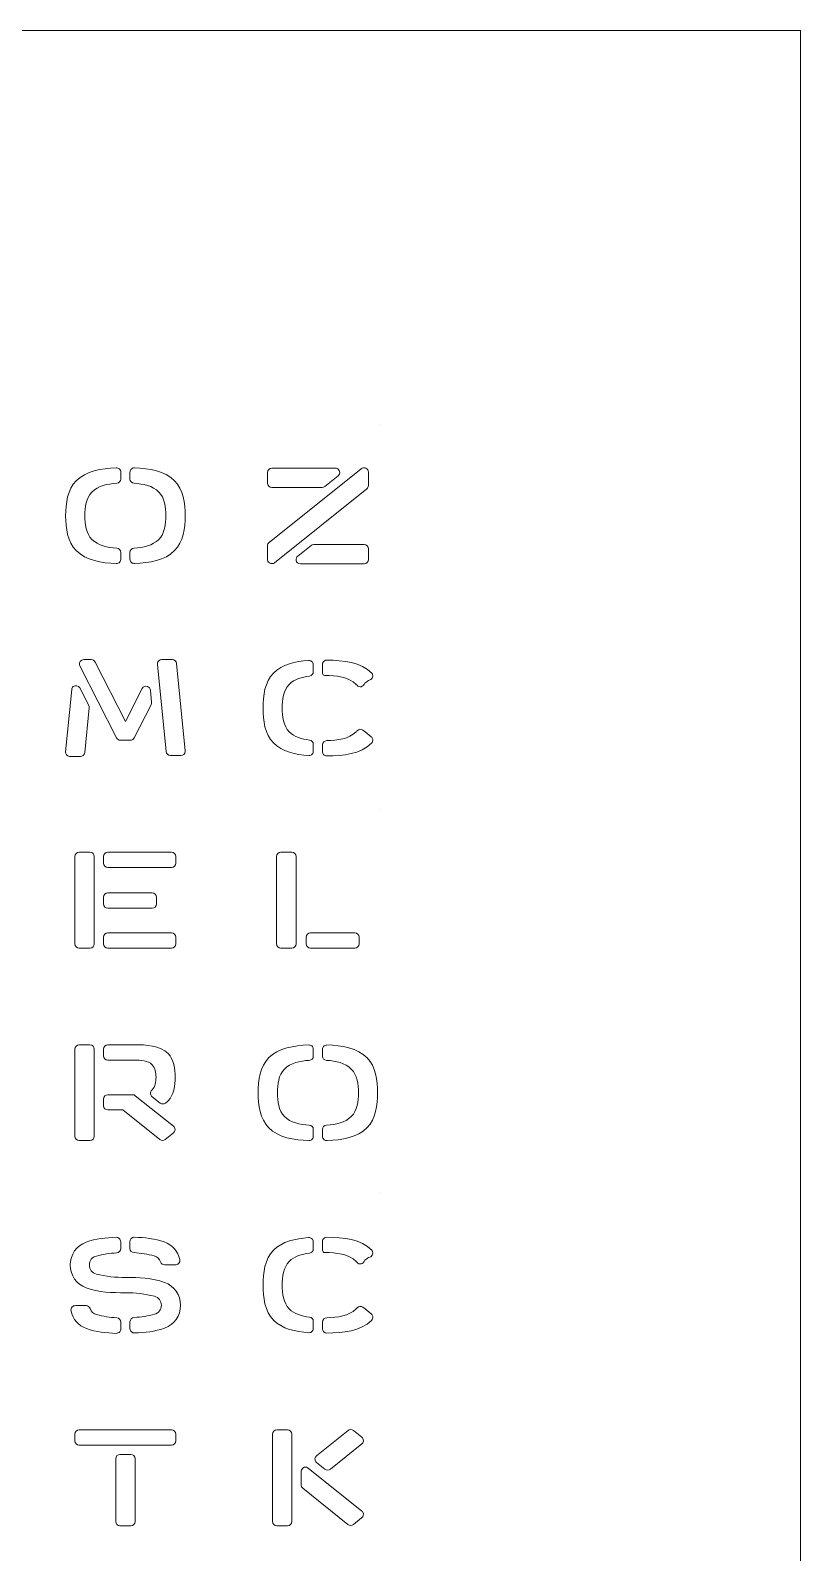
# Model space of a CAD drawing. Header units: inches. Extents: x 0 to 42, y 0 to 42.
# Drawn here: x 31.5 to 42, y 21.25 to 42 of the extents above; entities that cross this region are included whole.
import ezdxf

# ---------------------------------------------------------------- set-up
doc = ezdxf.new("R2010")
doc.units = ezdxf.units.IN
doc.header["$MEASUREMENT"] = 0
doc.layers.add('Layer 1', color=7, linetype='Continuous', lineweight=0)

msp = doc.modelspace()

# ---------------------------------------------------------------- linework, layer by layer
at = {"layer": 'Layer 1', "color": 18, "lineweight": 9, "true_color": 0x000000}
for p, q in [((36.272, 36.633), (36.272, 36.633)), ((36.272, 31.383), (36.272, 31.383)), ((36.272, 26.153), (36.272, 26.153))]:
    msp.add_line(p, q, dxfattribs=at)
msp.add_lwpolyline([(0, 42), (42, 42), (42, 0), (0, 0)], close=True, dxfattribs=at)
for points, knots in [([(32.123, 35.86), (32.256, 35.997), (32.468, 36.029), (32.669, 36.037), (32.683, 36.037), (32.698, 36.033), (32.71, 36.024), (32.724, 36.013), (32.732, 35.996), (32.732, 35.978), (32.732, 35.978), (32.732, 35.885), (32.732, 35.885), (32.732, 35.854), (32.708, 35.829), (32.677, 35.827), (32.551, 35.819), (32.422, 35.794), (32.339, 35.708), (32.258, 35.63), (32.242, 35.498), (32.242, 35.385), (32.242, 35.273), (32.258, 35.141), (32.339, 35.062), (32.422, 34.977), (32.551, 34.951), (32.677, 34.944), (32.708, 34.942), (32.732, 34.916), (32.732, 34.885), (32.732, 34.885), (32.732, 34.795), (32.732, 34.795), (32.732, 34.78), (32.728, 34.765), (32.718, 34.754), (32.706, 34.74), (32.689, 34.733), (32.671, 34.733), (32.47, 34.741), (32.257, 34.773), (32.123, 34.91), (32.005, 35.025), (31.98, 35.22), (31.98, 35.385), (31.98, 35.55), (32.005, 35.745), (32.123, 35.86)], [0, 0, 0, 0, 1, 1, 1, 2, 2, 2, 3, 3, 3, 4, 4, 4, 5, 5, 5, 6, 6, 6, 7, 7, 7, 8, 8, 8, 9, 9, 9, 10, 10, 10, 11, 11, 11, 12, 12, 12, 13, 13, 13, 14, 14, 14, 15, 15, 15, 16, 16, 16, 16]), ([(33.466, 35.86), (33.584, 35.745), (33.609, 35.55), (33.609, 35.385), (33.609, 35.22), (33.584, 35.025), (33.466, 34.91), (33.333, 34.773), (33.121, 34.741), (32.92, 34.734), (32.906, 34.733), (32.891, 34.737), (32.879, 34.746), (32.865, 34.758), (32.857, 34.774), (32.857, 34.792), (32.857, 34.792), (32.857, 34.885), (32.857, 34.885), (32.857, 34.916), (32.881, 34.942), (32.912, 34.944), (33.038, 34.951), (33.167, 34.977), (33.25, 35.062), (33.331, 35.141), (33.347, 35.273), (33.347, 35.385), (33.347, 35.498), (33.331, 35.63), (33.25, 35.708), (33.167, 35.794), (33.038, 35.819), (32.912, 35.827), (32.881, 35.829), (32.857, 35.854), (32.857, 35.885), (32.857, 35.885), (32.857, 35.976), (32.857, 35.976), (32.857, 35.99), (32.861, 36.005), (32.871, 36.016), (32.883, 36.03), (32.9, 36.038), (32.918, 36.037), (33.119, 36.03), (33.332, 35.997), (33.466, 35.86)], [0, 0, 0, 0, 1, 1, 1, 2, 2, 2, 3, 3, 3, 4, 4, 4, 5, 5, 5, 6, 6, 6, 7, 7, 7, 8, 8, 8, 9, 9, 9, 10, 10, 10, 11, 11, 11, 12, 12, 12, 13, 13, 13, 14, 14, 14, 15, 15, 15, 16, 16, 16, 16]), ([(36.085, 35.75), (36.085, 35.75), (34.828, 34.744), (34.828, 34.744), (34.809, 34.729), (34.782, 34.726), (34.759, 34.741), (34.741, 34.752), (34.732, 34.772), (34.732, 34.792), (34.732, 34.792), (34.732, 34.975), (34.732, 34.975), (34.732, 34.992), (34.74, 35.009), (34.754, 35.021), (34.754, 35.021), (36.011, 36.026), (36.011, 36.026), (36.028, 36.04), (36.052, 36.043), (36.074, 36.033), (36.095, 36.024), (36.107, 36.001), (36.107, 35.978), (36.107, 35.978), (36.107, 35.796), (36.107, 35.796), (36.107, 35.778), (36.099, 35.761), (36.085, 35.75)], [0, 0, 0, 0, 1, 1, 1, 2, 2, 2, 3, 3, 3, 4, 4, 4, 5, 5, 5, 6, 6, 6, 7, 7, 7, 8, 8, 8, 9, 9, 9, 10, 10, 10, 10]), ([(34.732, 35.829), (34.732, 35.829), (34.732, 35.975), (34.732, 35.975), (34.732, 36.007), (34.758, 36.034), (34.791, 36.034), (34.791, 36.034), (35.657, 36.034), (35.657, 36.034), (35.669, 36.034), (35.681, 36.031), (35.691, 36.023), (35.725, 35.999), (35.725, 35.952), (35.695, 35.928), (35.695, 35.928), (35.513, 35.783), (35.513, 35.783), (35.503, 35.774), (35.49, 35.77), (35.477, 35.77), (35.477, 35.77), (34.791, 35.77), (34.791, 35.77), (34.758, 35.77), (34.732, 35.796), (34.732, 35.829)], [0, 0, 0, 0, 1, 1, 1, 2, 2, 2, 3, 3, 3, 4, 4, 4, 5, 5, 5, 6, 6, 6, 7, 7, 7, 8, 8, 8, 9, 9, 9, 9]), ([(35.181, 34.728), (35.153, 34.728), (35.127, 34.748), (35.122, 34.779), (35.119, 34.8), (35.129, 34.821), (35.145, 34.835), (35.145, 34.835), (35.326, 34.979), (35.326, 34.979), (35.336, 34.987), (35.349, 34.992), (35.363, 34.992), (35.363, 34.992), (36.048, 34.992), (36.048, 34.992), (36.081, 34.992), (36.107, 34.966), (36.107, 34.933), (36.107, 34.933), (36.107, 34.787), (36.107, 34.787), (36.107, 34.754), (36.081, 34.728), (36.048, 34.728), (36.048, 34.728), (35.181, 34.728), (35.181, 34.728)], [0, 0, 0, 0, 1, 1, 1, 2, 2, 2, 3, 3, 3, 4, 4, 4, 5, 5, 5, 6, 6, 6, 7, 7, 7, 8, 8, 8, 9, 9, 9, 9]), ([(33.135, 33.006), (33.135, 33.006), (33.151, 32.84), (33.151, 32.84), (33.152, 32.829), (33.15, 32.817), (33.145, 32.807), (33.145, 32.807), (32.916, 32.357), (32.916, 32.357), (32.906, 32.338), (32.885, 32.325), (32.863, 32.325), (32.863, 32.325), (32.726, 32.325), (32.726, 32.325), (32.704, 32.325), (32.684, 32.338), (32.674, 32.357), (32.674, 32.357), (32.174, 33.337), (32.174, 33.337), (32.165, 33.355), (32.166, 33.377), (32.178, 33.396), (32.189, 33.413), (32.209, 33.423), (32.229, 33.423), (32.229, 33.423), (32.329, 33.423), (32.329, 33.423), (32.352, 33.423), (32.372, 33.41), (32.382, 33.39), (32.382, 33.39), (32.795, 32.58), (32.795, 32.58), (32.795, 32.58), (33.024, 33.029), (33.024, 33.029), (33.036, 33.054), (33.066, 33.068), (33.096, 33.058), (33.118, 33.05), (33.132, 33.029), (33.135, 33.006)], [0, 0, 0, 0, 1, 1, 1, 2, 2, 2, 3, 3, 3, 4, 4, 4, 5, 5, 5, 6, 6, 6, 7, 7, 7, 8, 8, 8, 9, 9, 9, 10, 10, 10, 11, 11, 11, 12, 12, 12, 13, 13, 13, 14, 14, 14, 15, 15, 15, 15]), ([(33.35, 32.17), (33.35, 32.17), (33.231, 33.358), (33.231, 33.358), (33.231, 33.363), (33.231, 33.368), (33.232, 33.372), (33.235, 33.401), (33.262, 33.423), (33.291, 33.423), (33.291, 33.423), (33.434, 33.423), (33.434, 33.423), (33.464, 33.423), (33.49, 33.4), (33.493, 33.37), (33.493, 33.37), (33.611, 32.182), (33.611, 32.182), (33.612, 32.177), (33.612, 32.173), (33.611, 32.169), (33.608, 32.139), (33.581, 32.117), (33.551, 32.117), (33.551, 32.117), (33.409, 32.117), (33.409, 32.117), (33.378, 32.117), (33.353, 32.14), (33.35, 32.17)], [0, 0, 0, 0, 1, 1, 1, 2, 2, 2, 3, 3, 3, 4, 4, 4, 5, 5, 5, 6, 6, 6, 7, 7, 7, 8, 8, 8, 9, 9, 9, 10, 10, 10, 10]), ([(34.814, 33.238), (34.932, 33.359), (35.113, 33.399), (35.292, 33.411), (35.307, 33.412), (35.322, 33.408), (35.334, 33.399), (35.349, 33.388), (35.357, 33.371), (35.357, 33.353), (35.357, 33.353), (35.357, 33.258), (35.357, 33.258), (35.357, 33.228), (35.335, 33.203), (35.305, 33.199), (35.2, 33.187), (35.099, 33.157), (35.029, 33.086), (34.949, 33.008), (34.932, 32.875), (34.932, 32.763), (34.932, 32.651), (34.949, 32.518), (35.029, 32.44), (35.099, 32.368), (35.2, 32.339), (35.305, 32.327), (35.335, 32.323), (35.357, 32.298), (35.357, 32.268), (35.357, 32.268), (35.357, 32.176), (35.357, 32.176), (35.357, 32.161), (35.352, 32.146), (35.343, 32.135), (35.33, 32.12), (35.313, 32.113), (35.294, 32.115), (35.114, 32.127), (34.932, 32.166), (34.814, 32.288), (34.695, 32.403), (34.671, 32.598), (34.671, 32.763), (34.671, 32.928), (34.695, 33.123), (34.814, 33.238)], [0, 0, 0, 0, 1, 1, 1, 2, 2, 2, 3, 3, 3, 4, 4, 4, 5, 5, 5, 6, 6, 6, 7, 7, 7, 8, 8, 8, 9, 9, 9, 10, 10, 10, 11, 11, 11, 12, 12, 12, 13, 13, 13, 14, 14, 14, 15, 15, 15, 16, 16, 16, 16]), ([(35.482, 33.239), (35.482, 33.239), (35.482, 33.363), (35.482, 33.363), (35.482, 33.368), (35.483, 33.372), (35.484, 33.376), (35.495, 33.402), (35.517, 33.417), (35.542, 33.416), (35.761, 33.413), (36.008, 33.391), (36.156, 33.238), (36.16, 33.234), (36.162, 33.231), (36.164, 33.226), (36.179, 33.185), (36.155, 33.146), (36.109, 33.14), (36.092, 33.127), (36.078, 33.116), (36.061, 33.103), (36.037, 33.046), (35.984, 33.038), (35.953, 33.073), (35.949, 33.077), (35.945, 33.082), (35.94, 33.086), (35.838, 33.192), (35.665, 33.206), (35.514, 33.207), (35.496, 33.207), (35.482, 33.222), (35.482, 33.239)], [0, 0, 0, 0, 1, 1, 1, 2, 2, 2, 3, 3, 3, 4, 4, 4, 5, 5, 5, 6, 6, 6, 7, 7, 7, 8, 8, 8, 9, 9, 9, 10, 10, 10, 11, 11, 11, 11]), ([(32.24, 32.156), (32.237, 32.126), (32.211, 32.103), (32.181, 32.103), (32.181, 32.103), (32.037, 32.103), (32.037, 32.103), (32.035, 32.103), (32.033, 32.103), (32.031, 32.103), (31.999, 32.107), (31.975, 32.135), (31.978, 32.168), (31.978, 32.168), (32.063, 33.014), (32.063, 33.014), (32.064, 33.03), (32.071, 33.045), (32.084, 33.056), (32.114, 33.08), (32.157, 33.07), (32.174, 33.037), (32.174, 33.037), (32.295, 32.8), (32.295, 32.8), (32.3, 32.79), (32.302, 32.779), (32.301, 32.768), (32.301, 32.768), (32.24, 32.156), (32.24, 32.156)], [0, 0, 0, 0, 1, 1, 1, 2, 2, 2, 3, 3, 3, 4, 4, 4, 5, 5, 5, 6, 6, 6, 7, 7, 7, 8, 8, 8, 9, 9, 9, 10, 10, 10, 10]), ([(35.482, 32.171), (35.482, 32.171), (35.482, 32.26), (35.482, 32.26), (35.482, 32.292), (35.508, 32.318), (35.54, 32.319), (35.684, 32.322), (35.843, 32.34), (35.94, 32.44), (35.945, 32.444), (35.949, 32.448), (35.953, 32.453), (35.974, 32.477), (36.009, 32.48), (36.034, 32.46), (36.071, 32.431), (36.108, 32.401), (36.144, 32.372), (36.157, 32.362), (36.166, 32.349), (36.168, 32.333), (36.17, 32.314), (36.164, 32.296), (36.151, 32.283), (36.002, 32.135), (35.758, 32.112), (35.542, 32.11), (35.524, 32.109), (35.507, 32.117), (35.496, 32.131), (35.486, 32.142), (35.482, 32.156), (35.482, 32.171)], [0, 0, 0, 0, 1, 1, 1, 2, 2, 2, 3, 3, 3, 4, 4, 4, 5, 5, 5, 6, 6, 6, 7, 7, 7, 8, 8, 8, 9, 9, 9, 10, 10, 10, 11, 11, 11, 11]), ([(32.107, 29.551), (32.107, 29.551), (32.107, 30.739), (32.107, 30.739), (32.107, 30.771), (32.133, 30.798), (32.166, 30.798), (32.166, 30.798), (32.312, 30.798), (32.312, 30.798), (32.345, 30.798), (32.371, 30.771), (32.371, 30.739), (32.371, 30.739), (32.371, 29.551), (32.371, 29.551), (32.371, 29.518), (32.345, 29.492), (32.312, 29.492), (32.312, 29.492), (32.166, 29.492), (32.166, 29.492), (32.133, 29.492), (32.107, 29.518), (32.107, 29.551)], [0, 0, 0, 0, 1, 1, 1, 2, 2, 2, 3, 3, 3, 4, 4, 4, 5, 5, 5, 6, 6, 6, 7, 7, 7, 8, 8, 8, 8]), ([(33.423, 30.589), (33.423, 30.589), (32.555, 30.589), (32.555, 30.589), (32.522, 30.589), (32.496, 30.616), (32.496, 30.648), (32.496, 30.648), (32.496, 30.739), (32.496, 30.739), (32.496, 30.771), (32.522, 30.798), (32.555, 30.798), (32.555, 30.798), (33.423, 30.798), (33.423, 30.798), (33.456, 30.798), (33.482, 30.771), (33.482, 30.739), (33.482, 30.739), (33.482, 30.648), (33.482, 30.648), (33.482, 30.616), (33.456, 30.589), (33.423, 30.589)], [0, 0, 0, 0, 1, 1, 1, 2, 2, 2, 3, 3, 3, 4, 4, 4, 5, 5, 5, 6, 6, 6, 7, 7, 7, 8, 8, 8, 8]), ([(35.121, 30.739), (35.121, 30.739), (35.121, 29.551), (35.121, 29.551), (35.121, 29.518), (35.095, 29.492), (35.062, 29.492), (35.062, 29.492), (34.916, 29.492), (34.916, 29.492), (34.883, 29.492), (34.857, 29.518), (34.857, 29.551), (34.857, 29.551), (34.857, 30.739), (34.857, 30.739), (34.857, 30.771), (34.883, 30.798), (34.916, 30.798), (34.916, 30.798), (35.062, 30.798), (35.062, 30.798), (35.095, 30.798), (35.121, 30.771), (35.121, 30.739)], [0, 0, 0, 0, 1, 1, 1, 2, 2, 2, 3, 3, 3, 4, 4, 4, 5, 5, 5, 6, 6, 6, 7, 7, 7, 8, 8, 8, 8]), ([(33.159, 30.034), (33.159, 30.034), (32.555, 30.034), (32.555, 30.034), (32.522, 30.034), (32.496, 30.06), (32.496, 30.092), (32.496, 30.092), (32.496, 30.183), (32.496, 30.183), (32.496, 30.216), (32.522, 30.242), (32.555, 30.242), (32.555, 30.242), (33.159, 30.242), (33.159, 30.242), (33.192, 30.242), (33.218, 30.216), (33.218, 30.183), (33.218, 30.183), (33.218, 30.092), (33.218, 30.092), (33.218, 30.06), (33.192, 30.034), (33.159, 30.034)], [0, 0, 0, 0, 1, 1, 1, 2, 2, 2, 3, 3, 3, 4, 4, 4, 5, 5, 5, 6, 6, 6, 7, 7, 7, 8, 8, 8, 8]), ([(33.423, 29.492), (33.423, 29.492), (32.555, 29.492), (32.555, 29.492), (32.522, 29.492), (32.496, 29.518), (32.496, 29.551), (32.496, 29.551), (32.496, 29.641), (32.496, 29.641), (32.496, 29.674), (32.522, 29.7), (32.555, 29.7), (32.555, 29.7), (33.423, 29.7), (33.423, 29.7), (33.456, 29.7), (33.482, 29.674), (33.482, 29.641), (33.482, 29.641), (33.482, 29.551), (33.482, 29.551), (33.482, 29.518), (33.456, 29.492), (33.423, 29.492)], [0, 0, 0, 0, 1, 1, 1, 2, 2, 2, 3, 3, 3, 4, 4, 4, 5, 5, 5, 6, 6, 6, 7, 7, 7, 8, 8, 8, 8]), ([(35.26, 29.551), (35.26, 29.551), (35.26, 29.641), (35.26, 29.641), (35.26, 29.674), (35.286, 29.7), (35.319, 29.7), (35.319, 29.7), (35.923, 29.7), (35.923, 29.7), (35.956, 29.7), (35.982, 29.674), (35.982, 29.641), (35.982, 29.641), (35.982, 29.551), (35.982, 29.551), (35.982, 29.518), (35.956, 29.492), (35.923, 29.492), (35.923, 29.492), (35.319, 29.492), (35.319, 29.492), (35.286, 29.492), (35.26, 29.518), (35.26, 29.551)], [0, 0, 0, 0, 1, 1, 1, 2, 2, 2, 3, 3, 3, 4, 4, 4, 5, 5, 5, 6, 6, 6, 7, 7, 7, 8, 8, 8, 8]), ([(32.166, 28.173), (32.166, 28.173), (32.312, 28.173), (32.312, 28.173), (32.345, 28.173), (32.371, 28.146), (32.371, 28.114), (32.371, 28.114), (32.371, 26.926), (32.371, 26.926), (32.371, 26.893), (32.345, 26.867), (32.312, 26.867), (32.312, 26.867), (32.166, 26.867), (32.166, 26.867), (32.133, 26.867), (32.107, 26.893), (32.107, 26.926), (32.107, 26.926), (32.107, 28.114), (32.107, 28.114), (32.107, 28.146), (32.133, 28.173), (32.166, 28.173)], [0, 0, 0, 0, 1, 1, 1, 2, 2, 2, 3, 3, 3, 4, 4, 4, 5, 5, 5, 6, 6, 6, 7, 7, 7, 8, 8, 8, 8]), ([(33.376, 28.052), (33.456, 27.973), (33.473, 27.842), (33.473, 27.73), (33.473, 27.618), (33.456, 27.486), (33.376, 27.408), (33.364, 27.396), (33.352, 27.386), (33.34, 27.377), (33.318, 27.361), (33.289, 27.362), (33.269, 27.379), (33.269, 27.379), (33.161, 27.464), (33.161, 27.464), (33.149, 27.474), (33.14, 27.488), (33.138, 27.504), (33.135, 27.523), (33.142, 27.541), (33.156, 27.555), (33.158, 27.556), (33.159, 27.558), (33.161, 27.559), (33.203, 27.601), (33.212, 27.67), (33.212, 27.73), (33.212, 27.789), (33.203, 27.859), (33.161, 27.9), (33.103, 27.96), (33.003, 27.964), (32.919, 27.964), (32.919, 27.964), (32.555, 27.964), (32.555, 27.964), (32.522, 27.964), (32.496, 27.991), (32.496, 28.023), (32.496, 28.023), (32.496, 28.114), (32.496, 28.114), (32.496, 28.146), (32.522, 28.173), (32.555, 28.173), (32.555, 28.173), (32.919, 28.173), (32.919, 28.173), (33.077, 28.173), (33.266, 28.164), (33.376, 28.052)], [0, 0, 0, 0, 1, 1, 1, 2, 2, 2, 3, 3, 3, 4, 4, 4, 5, 5, 5, 6, 6, 6, 7, 7, 7, 8, 8, 8, 9, 9, 9, 10, 10, 10, 11, 11, 11, 12, 12, 12, 13, 13, 13, 14, 14, 14, 15, 15, 15, 16, 16, 16, 17, 17, 17, 17]), ([(34.748, 27.993), (34.881, 28.13), (35.093, 28.163), (35.294, 28.17), (35.308, 28.171), (35.323, 28.167), (35.335, 28.158), (35.349, 28.146), (35.357, 28.13), (35.357, 28.111), (35.357, 28.111), (35.357, 28.019), (35.357, 28.019), (35.357, 27.988), (35.333, 27.962), (35.302, 27.96), (35.176, 27.953), (35.047, 27.927), (34.964, 27.841), (34.883, 27.763), (34.867, 27.631), (34.867, 27.518), (34.867, 27.406), (34.883, 27.274), (34.964, 27.196), (35.047, 27.11), (35.176, 27.084), (35.302, 27.077), (35.333, 27.075), (35.357, 27.049), (35.357, 27.018), (35.357, 27.018), (35.357, 26.928), (35.357, 26.928), (35.357, 26.913), (35.353, 26.899), (35.343, 26.888), (35.331, 26.873), (35.314, 26.866), (35.296, 26.867), (35.095, 26.874), (34.882, 26.906), (34.748, 27.044), (34.63, 27.159), (34.605, 27.353), (34.605, 27.518), (34.605, 27.684), (34.63, 27.878), (34.748, 27.993)], [0, 0, 0, 0, 1, 1, 1, 2, 2, 2, 3, 3, 3, 4, 4, 4, 5, 5, 5, 6, 6, 6, 7, 7, 7, 8, 8, 8, 9, 9, 9, 10, 10, 10, 11, 11, 11, 12, 12, 12, 13, 13, 13, 14, 14, 14, 15, 15, 15, 16, 16, 16, 16]), ([(36.091, 27.993), (36.209, 27.878), (36.234, 27.684), (36.234, 27.518), (36.234, 27.353), (36.209, 27.159), (36.091, 27.044), (35.958, 26.907), (35.746, 26.874), (35.545, 26.867), (35.531, 26.866), (35.516, 26.87), (35.504, 26.879), (35.49, 26.891), (35.482, 26.907), (35.482, 26.926), (35.482, 26.926), (35.482, 27.018), (35.482, 27.018), (35.482, 27.049), (35.506, 27.075), (35.537, 27.077), (35.663, 27.084), (35.792, 27.11), (35.875, 27.196), (35.956, 27.274), (35.972, 27.406), (35.972, 27.518), (35.972, 27.631), (35.956, 27.763), (35.875, 27.841), (35.792, 27.927), (35.663, 27.953), (35.537, 27.96), (35.506, 27.962), (35.482, 27.988), (35.482, 28.019), (35.482, 28.019), (35.482, 28.109), (35.482, 28.109), (35.482, 28.124), (35.486, 28.138), (35.496, 28.149), (35.508, 28.163), (35.525, 28.171), (35.543, 28.17), (35.744, 28.163), (35.957, 28.131), (36.091, 27.993)], [0, 0, 0, 0, 1, 1, 1, 2, 2, 2, 3, 3, 3, 4, 4, 4, 5, 5, 5, 6, 6, 6, 7, 7, 7, 8, 8, 8, 9, 9, 9, 10, 10, 10, 11, 11, 11, 12, 12, 12, 13, 13, 13, 14, 14, 14, 15, 15, 15, 16, 16, 16, 16]), ([(32.496, 27.342), (32.496, 27.342), (32.496, 27.433), (32.496, 27.433), (32.496, 27.466), (32.522, 27.492), (32.555, 27.492), (32.555, 27.492), (32.894, 27.492), (32.894, 27.492), (32.907, 27.492), (32.92, 27.487), (32.93, 27.479), (32.93, 27.479), (33.451, 27.063), (33.451, 27.063), (33.454, 27.06), (33.457, 27.057), (33.46, 27.054), (33.48, 27.029), (33.476, 26.992), (33.451, 26.971), (33.451, 26.971), (33.336, 26.88), (33.336, 26.88), (33.315, 26.863), (33.284, 26.863), (33.263, 26.88), (33.263, 26.88), (32.758, 27.284), (32.758, 27.284), (32.758, 27.284), (32.555, 27.284), (32.555, 27.284), (32.522, 27.284), (32.496, 27.31), (32.496, 27.342)], [0, 0, 0, 0, 1, 1, 1, 2, 2, 2, 3, 3, 3, 4, 4, 4, 5, 5, 5, 6, 6, 6, 7, 7, 7, 8, 8, 8, 9, 9, 9, 10, 10, 10, 11, 11, 11, 12, 12, 12, 12]), ([(32.878, 24.261), (32.867, 24.272), (32.86, 24.287), (32.857, 24.303), (32.857, 24.303), (32.857, 24.397), (32.857, 24.397), (32.86, 24.43), (32.883, 24.453), (32.916, 24.456), (33.009, 24.462), (33.102, 24.475), (33.191, 24.499), (33.249, 24.515), (33.285, 24.562), (33.285, 24.622), (33.285, 24.681), (33.249, 24.729), (33.191, 24.744), (33.063, 24.779), (32.928, 24.792), (32.795, 24.792), (32.616, 24.792), (32.43, 24.797), (32.262, 24.859), (32.126, 24.908), (32.043, 25.026), (32.043, 25.171), (32.043, 25.315), (32.126, 25.433), (32.262, 25.483), (32.391, 25.53), (32.53, 25.544), (32.669, 25.548), (32.685, 25.549), (32.7, 25.543), (32.712, 25.532), (32.723, 25.52), (32.73, 25.506), (32.732, 25.489), (32.732, 25.489), (32.732, 25.396), (32.732, 25.396), (32.73, 25.363), (32.707, 25.339), (32.675, 25.337), (32.582, 25.331), (32.489, 25.317), (32.399, 25.293), (32.341, 25.278), (32.305, 25.23), (32.305, 25.171), (32.305, 25.111), (32.341, 25.064), (32.399, 25.048), (32.527, 25.014), (32.662, 25.001), (32.795, 25.001), (32.974, 25.001), (33.16, 24.995), (33.328, 24.934), (33.464, 24.884), (33.547, 24.766), (33.547, 24.622), (33.547, 24.477), (33.464, 24.359), (33.328, 24.31), (33.199, 24.263), (33.06, 24.248), (32.921, 24.244), (32.905, 24.244), (32.89, 24.25), (32.878, 24.261)], [0, 0, 0, 0, 1, 1, 1, 2, 2, 2, 3, 3, 3, 4, 4, 4, 5, 5, 5, 6, 6, 6, 7, 7, 7, 8, 8, 8, 9, 9, 9, 10, 10, 10, 11, 11, 11, 12, 12, 12, 13, 13, 13, 14, 14, 14, 15, 15, 15, 16, 16, 16, 17, 17, 17, 18, 18, 18, 19, 19, 19, 20, 20, 20, 21, 21, 21, 22, 22, 22, 23, 23, 23, 24, 24, 24, 24]), ([(33.536, 25.244), (33.54, 25.224), (33.534, 25.205), (33.52, 25.19), (33.509, 25.178), (33.492, 25.173), (33.476, 25.173), (33.476, 25.173), (33.331, 25.173), (33.331, 25.173), (33.305, 25.173), (33.283, 25.189), (33.275, 25.214), (33.261, 25.254), (33.23, 25.284), (33.188, 25.295), (33.098, 25.319), (33.005, 25.333), (32.912, 25.339), (32.881, 25.341), (32.857, 25.366), (32.857, 25.397), (32.857, 25.397), (32.857, 25.489), (32.857, 25.489), (32.857, 25.503), (32.861, 25.518), (32.871, 25.529), (32.883, 25.543), (32.9, 25.551), (32.918, 25.55), (33.056, 25.546), (33.196, 25.532), (33.325, 25.485), (33.434, 25.445), (33.511, 25.357), (33.536, 25.244)], [0, 0, 0, 0, 1, 1, 1, 2, 2, 2, 3, 3, 3, 4, 4, 4, 5, 5, 5, 6, 6, 6, 7, 7, 7, 8, 8, 8, 9, 9, 9, 10, 10, 10, 11, 11, 11, 12, 12, 12, 12]), ([(34.814, 25.371), (34.932, 25.493), (35.113, 25.532), (35.292, 25.544), (35.307, 25.545), (35.322, 25.542), (35.334, 25.533), (35.349, 25.521), (35.357, 25.504), (35.357, 25.486), (35.357, 25.486), (35.357, 25.391), (35.357, 25.391), (35.357, 25.361), (35.335, 25.336), (35.305, 25.333), (35.2, 25.32), (35.099, 25.291), (35.029, 25.219), (34.949, 25.141), (34.932, 25.009), (34.932, 24.896), (34.932, 24.784), (34.949, 24.652), (35.029, 24.573), (35.099, 24.502), (35.2, 24.472), (35.305, 24.46), (35.335, 24.457), (35.357, 24.431), (35.357, 24.402), (35.357, 24.402), (35.357, 24.309), (35.357, 24.309), (35.357, 24.294), (35.352, 24.279), (35.343, 24.268), (35.33, 24.254), (35.313, 24.247), (35.294, 24.248), (35.114, 24.26), (34.932, 24.299), (34.814, 24.421), (34.695, 24.537), (34.671, 24.731), (34.671, 24.896), (34.671, 25.062), (34.695, 25.256), (34.814, 25.371)], [0, 0, 0, 0, 1, 1, 1, 2, 2, 2, 3, 3, 3, 4, 4, 4, 5, 5, 5, 6, 6, 6, 7, 7, 7, 8, 8, 8, 9, 9, 9, 10, 10, 10, 11, 11, 11, 12, 12, 12, 13, 13, 13, 14, 14, 14, 15, 15, 15, 16, 16, 16, 16]), ([(35.482, 25.373), (35.482, 25.373), (35.482, 25.497), (35.482, 25.497), (35.482, 25.501), (35.483, 25.505), (35.484, 25.509), (35.495, 25.535), (35.517, 25.55), (35.542, 25.55), (35.761, 25.547), (36.008, 25.524), (36.156, 25.371), (36.16, 25.368), (36.162, 25.364), (36.164, 25.36), (36.179, 25.319), (36.155, 25.28), (36.109, 25.274), (36.092, 25.26), (36.078, 25.249), (36.061, 25.236), (36.037, 25.179), (35.984, 25.171), (35.953, 25.206), (35.949, 25.211), (35.945, 25.215), (35.94, 25.219), (35.838, 25.325), (35.665, 25.339), (35.514, 25.341), (35.496, 25.341), (35.482, 25.355), (35.482, 25.373)], [0, 0, 0, 0, 1, 1, 1, 2, 2, 2, 3, 3, 3, 4, 4, 4, 5, 5, 5, 6, 6, 6, 7, 7, 7, 8, 8, 8, 9, 9, 9, 10, 10, 10, 11, 11, 11, 11]), ([(32.054, 24.545), (32.049, 24.565), (32.055, 24.584), (32.069, 24.599), (32.08, 24.611), (32.097, 24.617), (32.114, 24.617), (32.114, 24.617), (32.258, 24.617), (32.258, 24.617), (32.284, 24.617), (32.306, 24.6), (32.314, 24.576), (32.328, 24.535), (32.36, 24.506), (32.401, 24.494), (32.491, 24.47), (32.584, 24.457), (32.677, 24.451), (32.708, 24.449), (32.732, 24.423), (32.732, 24.392), (32.732, 24.392), (32.732, 24.301), (32.732, 24.301), (32.732, 24.286), (32.728, 24.271), (32.718, 24.26), (32.706, 24.246), (32.69, 24.239), (32.671, 24.239), (32.533, 24.244), (32.393, 24.258), (32.264, 24.305), (32.155, 24.345), (32.079, 24.432), (32.054, 24.545)], [0, 0, 0, 0, 1, 1, 1, 2, 2, 2, 3, 3, 3, 4, 4, 4, 5, 5, 5, 6, 6, 6, 7, 7, 7, 8, 8, 8, 9, 9, 9, 10, 10, 10, 11, 11, 11, 12, 12, 12, 12]), ([(35.482, 24.304), (35.482, 24.304), (35.482, 24.393), (35.482, 24.393), (35.482, 24.426), (35.508, 24.452), (35.54, 24.452), (35.684, 24.455), (35.843, 24.473), (35.94, 24.573), (35.945, 24.577), (35.949, 24.582), (35.953, 24.586), (35.974, 24.61), (36.009, 24.613), (36.034, 24.594), (36.071, 24.564), (36.108, 24.535), (36.144, 24.505), (36.157, 24.496), (36.166, 24.482), (36.168, 24.467), (36.17, 24.448), (36.164, 24.429), (36.151, 24.416), (36.002, 24.268), (35.758, 24.246), (35.542, 24.243), (35.524, 24.243), (35.507, 24.25), (35.496, 24.264), (35.486, 24.275), (35.482, 24.29), (35.482, 24.304)], [0, 0, 0, 0, 1, 1, 1, 2, 2, 2, 3, 3, 3, 4, 4, 4, 5, 5, 5, 6, 6, 6, 7, 7, 7, 8, 8, 8, 9, 9, 9, 10, 10, 10, 11, 11, 11, 11]), ([(32.166, 22.923), (32.166, 22.923), (33.423, 22.923), (33.423, 22.923), (33.456, 22.923), (33.482, 22.896), (33.482, 22.864), (33.482, 22.864), (33.482, 22.773), (33.482, 22.773), (33.482, 22.741), (33.456, 22.714), (33.423, 22.714), (33.423, 22.714), (32.166, 22.714), (32.166, 22.714), (32.133, 22.714), (32.107, 22.741), (32.107, 22.773), (32.107, 22.773), (32.107, 22.864), (32.107, 22.864), (32.107, 22.896), (32.133, 22.923), (32.166, 22.923)], [0, 0, 0, 0, 1, 1, 1, 2, 2, 2, 3, 3, 3, 4, 4, 4, 5, 5, 5, 6, 6, 6, 7, 7, 7, 8, 8, 8, 8]), ([(35.065, 22.864), (35.065, 22.864), (35.065, 21.676), (35.065, 21.676), (35.065, 21.643), (35.039, 21.617), (35.007, 21.617), (35.007, 21.617), (34.86, 21.617), (34.86, 21.617), (34.828, 21.617), (34.802, 21.643), (34.802, 21.676), (34.802, 21.676), (34.802, 22.864), (34.802, 22.864), (34.802, 22.896), (34.828, 22.923), (34.86, 22.923), (34.86, 22.923), (35.007, 22.923), (35.007, 22.923), (35.039, 22.923), (35.065, 22.896), (35.065, 22.864)], [0, 0, 0, 0, 1, 1, 1, 2, 2, 2, 3, 3, 3, 4, 4, 4, 5, 5, 5, 6, 6, 6, 7, 7, 7, 8, 8, 8, 8]), ([(35.391, 22.488), (35.371, 22.514), (35.375, 22.551), (35.4, 22.571), (35.4, 22.571), (35.83, 22.915), (35.83, 22.915), (35.851, 22.932), (35.882, 22.932), (35.903, 22.915), (35.903, 22.915), (36.018, 22.823), (36.018, 22.823), (36.022, 22.82), (36.025, 22.817), (36.027, 22.813), (36.048, 22.788), (36.044, 22.751), (36.018, 22.731), (36.018, 22.731), (35.589, 22.387), (35.589, 22.387), (35.567, 22.37), (35.537, 22.37), (35.515, 22.387), (35.515, 22.387), (35.4, 22.479), (35.4, 22.479), (35.397, 22.482), (35.394, 22.485), (35.391, 22.488)], [0, 0, 0, 0, 1, 1, 1, 2, 2, 2, 3, 3, 3, 4, 4, 4, 5, 5, 5, 6, 6, 6, 7, 7, 7, 8, 8, 8, 9, 9, 9, 10, 10, 10, 10]), ([(32.721, 22.589), (32.721, 22.589), (32.868, 22.589), (32.868, 22.589), (32.9, 22.589), (32.927, 22.563), (32.927, 22.53), (32.927, 22.53), (32.927, 21.676), (32.927, 21.676), (32.927, 21.643), (32.9, 21.617), (32.868, 21.617), (32.868, 21.617), (32.721, 21.617), (32.721, 21.617), (32.689, 21.617), (32.663, 21.643), (32.663, 21.676), (32.663, 21.676), (32.663, 22.53), (32.663, 22.53), (32.663, 22.563), (32.689, 22.589), (32.721, 22.589)], [0, 0, 0, 0, 1, 1, 1, 2, 2, 2, 3, 3, 3, 4, 4, 4, 5, 5, 5, 6, 6, 6, 7, 7, 7, 8, 8, 8, 8]), ([(35.19, 22.356), (35.19, 22.364), (35.192, 22.372), (35.195, 22.38), (35.212, 22.417), (35.257, 22.426), (35.286, 22.403), (35.286, 22.403), (36.018, 21.817), (36.018, 21.817), (36.024, 21.812), (36.029, 21.806), (36.033, 21.8), (36.047, 21.774), (36.039, 21.742), (36.016, 21.724), (36.016, 21.724), (35.903, 21.633), (35.903, 21.633), (35.881, 21.616), (35.851, 21.616), (35.829, 21.633), (35.829, 21.633), (35.212, 22.127), (35.212, 22.127), (35.199, 22.138), (35.19, 22.155), (35.19, 22.173), (35.19, 22.173), (35.19, 22.356), (35.19, 22.356)], [0, 0, 0, 0, 1, 1, 1, 2, 2, 2, 3, 3, 3, 4, 4, 4, 5, 5, 5, 6, 6, 6, 7, 7, 7, 8, 8, 8, 9, 9, 9, 10, 10, 10, 10])]:
    msp.add_open_spline(points, degree=3, knots=knots, dxfattribs=at)

doc.saveas('drawing.dxf')
